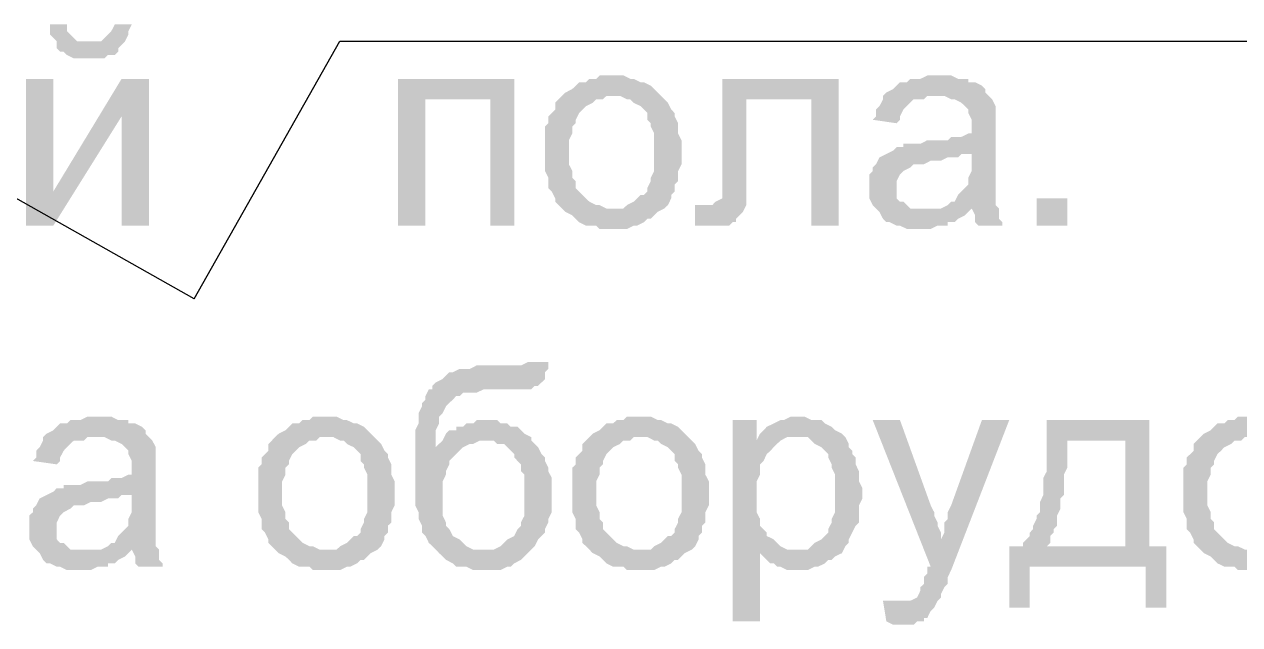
# Model space of a CAD drawing. Header units: millimetres. Extents: x -383313 to -161684, y -117025 to 99224.
# Drawn here: x -342479 to -340972, y -32015 to -31270 of the extents above; entities that cross this region are included whole.
import ezdxf

# ---------------------------------------------------------------- set-up
doc = ezdxf.new("R2010")
doc.units = ezdxf.units.MM
doc.header["$MEASUREMENT"] = 0
doc.layers.add('001__КОНСТРУКТИВ__Стены внутренние', color=7, linetype='Continuous', lineweight=30)
doc.layers.add('PDF_Solid Fills', color=7, linetype='Continuous')

# ---------------------------------------------------------------- blocks, each defined once
blk = doc.blocks.new('A$Cf5759c35')
at = {"layer": 'PDF_Solid Fills'}
for points in [[(16035.7, -13004.8), (16014.5, -13004.8), (16014.5, -13017.5), (16018.8, -13021.7), (16023, -13026), (16061.1, -13026), (16056.9, -13026), (16048.4, -13026), (16044.2, -13021.7), (16039.9, -13017.5), (16035.7, -13013.3)], [(16116.1, -13004.8), (16095, -13004.8), (16090.7, -13013.3), (16086.5, -13017.5), (16082.3, -13021.7), (16082.3, -13021.7), (16078, -13026), (16069.6, -13026), (16061.1, -13026), (16023, -13026), (16023, -13034.4), (16027.2, -13038.7), (16031.5, -13038.7), (16035.7, -13042.9), (16044.2, -13047.1), (16048.4, -13047.1), (16056.9, -13047.1), (16065.3, -13047.1), (16069.6, -13047.1), (16073.8, -13047.1), (16082.3, -13047.1), (16086.5, -13042.9), (16095, -13042.9), (16099.2, -13038.7), (16099.2, -13034.4), (16103.4, -13030.2), (16107.7, -13026), (16111.9, -13017.5), (16111.9, -13013.3)], [(16137.3, -13072.5), (16103.4, -13072.5), (16018.8, -13212.2), (15984.9, -13254.6), (16018.8, -13254.6), (16103.4, -13119.1)], [(16590.3, -13072.5), (16446.3, -13072.5), (16446.3, -13254.6), (16480.2, -13254.6), (16480.2, -13097.9), (16560.6, -13097.9)], [(16713, -13068.3), (16713, -13068.3), (16696.1, -13068.3), (16691.9, -13072.5), (16683.4, -13072.5), (16679.2, -13076.8), (16670.7, -13076.8), (16666.5, -13081), (16662.2, -13085.2), (16653.8, -13089.5), (16653.8, -13089.5), (16649.5, -13093.7), (16713, -13093.7), (16713, -13093.7), (16721.5, -13093.7), (16730, -13097.9), (16734.2, -13097.9), (16738.4, -13102.2), (16746.9, -13106.4), (16751.1, -13110.6), (16755.4, -13114.9), (16755.4, -13123.3), (16759.6, -13127.6), (16759.6, -13131.8), (16763.8, -13140.3), (16763.8, -13148.7), (16763.8, -13153), (16763.8, -13161.4), (16763.8, -13165.7), (16763.8, -13174.1), (16763.8, -13182.6), (16763.8, -13186.8), (16759.6, -13195.3), (16759.6, -13199.5), (16755.4, -13208), (16755.4, -13212.2), (16751.1, -13216.5), (16746.9, -13216.5), (16742.7, -13220.7), (16738.4, -13224.9), (16730, -13229.2), (16725.7, -13233.4), (16717.3, -13233.4), (16713, -13233.4), (16649.5, -13233.4), (16653.8, -13237.6), (16662.2, -13241.9), (16666.5, -13246.1), (16670.7, -13250.3), (16679.2, -13254.6), (16683.4, -13254.6), (16691.9, -13254.6), (16696.1, -13258.8), (16704.6, -13258.8), (16713, -13258.8), (16717.3, -13258.8), (16721.5, -13258.8), (16730, -13258.8), (16738.4, -13254.6), (16742.7, -13254.6), (16751.1, -13250.3), (16755.4, -13246.1), (16759.6, -13246.1), (16763.8, -13241.9), (16768.1, -13237.6), (16776.5, -13233.4), (16780.8, -13229.2), (16785, -13220.7), (16785, -13216.5), (16785, -13216.5), (16789.2, -13212.2), (16789.2, -13203.8), (16793.5, -13199.5), (16793.5, -13191.1), (16793.5, -13186.8), (16797.7, -13178.4), (16797.7, -13169.9), (16797.7, -13161.4), (16797.7, -13157.2), (16797.7, -13148.7), (16793.5, -13140.3), (16793.5, -13131.8), (16793.5, -13127.6), (16789.2, -13119.1), (16789.2, -13114.9), (16785, -13110.6), (16780.8, -13102.2), (16776.5, -13097.9), (16772.3, -13093.7), (16768.1, -13089.5), (16763.8, -13085.2), (16759.6, -13081), (16751.1, -13076.8), (16746.9, -13076.8), (16738.4, -13072.5), (16734.2, -13072.5), (16725.7, -13068.3), (16721.5, -13068.3)], [(16992.4, -13072.5), (16848.5, -13072.5), (16848.5, -13220.7), (16848.5, -13220.7), (16840, -13224.9), (16840, -13224.9), (16835.8, -13229.2), (16827.3, -13229.2), (16814.6, -13229.2), (16814.6, -13254.6), (16818.9, -13254.6), (16827.3, -13254.6), (16831.6, -13254.6), (16840, -13254.6), (16840, -13254.6), (16848.5, -13254.6), (16857, -13254.6), (16861.2, -13250.3), (16865.4, -13250.3), (16865.4, -13246.1), (16869.7, -13241.9), (16873.9, -13237.6), (16878.1, -13229.2), (16878.1, -13224.9), (16878.1, -13220.7), (16878.1, -13216.5), (16878.1, -13208), (16878.1, -13199.5), (16878.1, -13191.1), (16878.1, -13097.9), (16958.6, -13097.9)], [(17119.4, -13068.3), (17119.4, -13068.3), (17102.5, -13068.3), (17094, -13072.5), (17089.8, -13072.5), (17081.3, -13072.5), (17077.1, -13076.8), (17068.6, -13076.8), (17064.4, -13081), (17060.2, -13085.2), (17051.7, -13089.5), (17047.5, -13093.7), (17111, -13093.7), (17115.2, -13093.7), (17123.7, -13093.7), (17132.1, -13097.9), (17136.4, -13097.9), (17144.8, -13102.2), (17149.1, -13106.4), (17149.1, -13106.4), (17153.3, -13110.6), (17153.3, -13114.9), (17157.5, -13123.3), (17157.5, -13131.8), (17157.5, -13131.8), (17157.5, -13140.3), (17153.3, -13140.3), (17144.8, -13144.5), (17140.6, -13144.5), (17132.1, -13144.5), (17127.9, -13148.7), (17119.4, -13148.7), (17111, -13148.7), (17102.5, -13148.7), (17094, -13153), (17085.6, -13153), (17081.3, -13153), (17072.9, -13153), (17072.9, -13157.2), (17064.4, -13157.2), (17060.2, -13161.4), (17157.5, -13165.7), (17157.5, -13174.1), (17157.5, -13178.4), (17157.5, -13186.8), (17153.3, -13195.3), (17153.3, -13199.5), (17153.3, -13203.8), (17149.1, -13208), (17144.8, -13212.2), (17140.6, -13216.5), (17136.4, -13224.9), (17132.1, -13224.9), (17127.9, -13229.2), (17119.4, -13233.4), (17157.5, -13233.4), (17157.5, -13233.4), (17161.8, -13241.9), (17161.8, -13250.3), (17166, -13254.6), (17195.6, -13254.6), (17195.6, -13250.3), (17191.4, -13246.1), (17191.4, -13237.6), (17191.4, -13233.4), (17187.2, -13229.2), (17187.2, -13224.9), (17187.2, -13220.7), (17187.2, -13216.5), (17187.2, -13208), (17187.2, -13199.5), (17187.2, -13191.1), (17187.2, -13178.4), (17187.2, -13136), (17187.2, -13136), (17187.2, -13127.6), (17187.2, -13119.1), (17187.2, -13114.9), (17187.2, -13110.6), (17187.2, -13106.4), (17182.9, -13097.9), (17178.7, -13093.7), (17174.5, -13089.5), (17174.5, -13085.2), (17170.2, -13081), (17161.8, -13076.8), (17153.3, -13076.8), (17153.3, -13072.5), (17144.8, -13072.5), (17140.6, -13072.5), (17132.1, -13068.3), (17123.7, -13068.3)], [(16649.5, -13093.7), (16645.3, -13097.9), (16641.1, -13102.2), (16641.1, -13110.6), (16636.8, -13114.9), (16632.6, -13119.1), (16632.6, -13127.6), (16628.4, -13131.8), (16628.4, -13140.3), (16628.4, -13148.7), (16628.4, -13157.2), (16628.4, -13165.7), (16628.4, -13165.7), (16628.4, -13174.1), (16628.4, -13182.6), (16628.4, -13186.8), (16632.6, -13195.3), (16632.6, -13203.8), (16632.6, -13208), (16636.8, -13212.2), (16641.1, -13220.7), (16641.1, -13224.9), (16645.3, -13229.2), (16649.5, -13233.4), (16713, -13233.4), (16708.8, -13233.4), (16704.6, -13233.4), (16696.1, -13229.2), (16691.9, -13229.2), (16683.4, -13224.9), (16679.2, -13220.7), (16674.9, -13216.5), (16674.9, -13216.5), (16670.7, -13212.2), (16666.5, -13208), (16666.5, -13199.5), (16662.2, -13195.3), (16662.2, -13186.8), (16658, -13178.4), (16658, -13174.1), (16658, -13165.7), (16658, -13161.4), (16658, -13153), (16658, -13148.7), (16662.2, -13140.3), (16662.2, -13131.8), (16666.5, -13127.6), (16666.5, -13123.3), (16670.7, -13114.9), (16674.9, -13110.6), (16674.9, -13110.6), (16679.2, -13106.4), (16687.6, -13102.2), (16691.9, -13097.9), (16700.3, -13097.9), (16704.6, -13093.7), (16713, -13093.7)], [(17047.5, -13093.7), (17047.5, -13097.9), (17043.2, -13106.4), (17039, -13110.6), (17039, -13119.1), (17034.8, -13123.3), (17064.4, -13127.6), (17068.6, -13123.3), (17068.6, -13119.1), (17072.9, -13110.6), (17077.1, -13106.4), (17081.3, -13102.2), (17085.6, -13097.9), (17089.8, -13097.9), (17098.3, -13097.9), (17102.5, -13093.7), (17111, -13093.7)], [(17060.2, -13161.4), (17051.7, -13165.7), (17051.7, -13165.7), (17043.2, -13169.9), (17039, -13178.4), (17034.8, -13182.6), (17034.8, -13186.8), (17030.5, -13191.1), (17030.5, -13199.5), (17030.5, -13208), (17030.5, -13208), (17030.5, -13216.5), (17030.5, -13220.7), (17034.8, -13229.2), (17039, -13233.4), (17043.2, -13237.6), (17047.5, -13246.1), (17047.5, -13246.1), (17051.7, -13250.3), (17055.9, -13250.3), (17064.4, -13254.6), (17068.6, -13254.6), (17077.1, -13258.8), (17085.6, -13258.8), (17094, -13258.8), (17098.3, -13258.8), (17106.7, -13258.8), (17115.2, -13254.6), (17119.4, -13254.6), (17127.9, -13254.6), (17127.9, -13250.3), (17136.4, -13250.3), (17140.6, -13246.1), (17149.1, -13241.9), (17153.3, -13237.6), (17098.3, -13233.4), (17098.3, -13233.4), (17089.8, -13233.4), (17081.3, -13233.4), (17077.1, -13229.2), (17072.9, -13224.9), (17068.6, -13224.9), (17064.4, -13220.7), (17064.4, -13212.2), (17064.4, -13208), (17064.4, -13203.8), (17064.4, -13199.5), (17068.6, -13191.1), (17068.6, -13191.1), (17072.9, -13186.8), (17081.3, -13182.6), (17085.6, -13178.4), (17089.8, -13178.4), (17098.3, -13178.4), (17106.7, -13174.1), (17111, -13174.1), (17119.4, -13174.1), (17127.9, -13169.9), (17132.1, -13169.9), (17140.6, -13169.9), (17144.8, -13165.7), (17153.3, -13165.7), (17157.5, -13165.7)], [(16607.2, -13423.9), (16607.2, -13423.9), (16598.7, -13428.1), (16598.7, -13428.1), (16598.7, -13428.1), (16594.5, -13428.1), (16586, -13428.1), (16577.6, -13428.1), (16564.9, -13428.1), (16556.4, -13428.1), (16547.9, -13428.1), (16543.7, -13428.1), (16535.2, -13432.4), (16526.8, -13432.4), (16522.5, -13432.4), (16514.1, -13436.6), (16509.8, -13436.6), (16505.6, -13440.8), (16501.4, -13445.1), (16492.9, -13449.3), (16488.7, -13453.5), (16488.7, -13457.8), (16484.4, -13457.8), (16480.2, -13466.2), (16480.2, -13470.5), (16476, -13474.7), (16476, -13478.9), (16471.7, -13487.4), (16471.7, -13491.6), (16471.7, -13500.1), (16467.5, -13508.6), (16467.5, -13512.8), (16467.5, -13521.3), (16467.5, -13529.7), (16467.5, -13538.2), (16467.5, -13550.9), (16467.5, -13555.1), (16467.5, -13563.6), (16467.5, -13572.1), (16467.5, -13580.5), (16467.5, -13589), (16467.5, -13597.5), (16467.5, -13601.7), (16471.7, -13610.2), (16471.7, -13614.4), (16471.7, -13618.6), (16476, -13627.1), (16476, -13631.3), (16476, -13635.6), (16480.2, -13639.8), (16484.4, -13648.3), (16488.7, -13652.5), (16492.9, -13656.7), (16497.1, -13661), (16501.4, -13665.2), (16505.6, -13669.4), (16514.1, -13673.7), (16518.3, -13677.9), (16522.5, -13677.9), (16531, -13677.9), (16539.5, -13682.1), (16543.7, -13682.1), (16552.2, -13682.1), (16560.6, -13682.1), (16564.9, -13682.1), (16573.3, -13682.1), (16581.8, -13677.9), (16586, -13677.9), (16590.3, -13673.7), (16598.7, -13669.4), (16598.7, -13669.4), (16603, -13665.2), (16607.2, -13661), (16611.4, -13656.7), (16552.2, -13656.7), (16552.2, -13656.7), (16543.7, -13656.7), (16539.5, -13656.7), (16531, -13652.5), (16526.8, -13648.3), (16522.5, -13644), (16514.1, -13639.8), (16514.1, -13639.8), (16509.8, -13631.3), (16505.6, -13627.1), (16505.6, -13622.9), (16501.4, -13614.4), (16501.4, -13605.9), (16501.4, -13601.7), (16501.4, -13593.2), (16501.4, -13584.8), (16501.4, -13576.3), (16501.4, -13572.1), (16505.6, -13563.6), (16505.6, -13559.4), (16509.8, -13550.9), (16509.8, -13546.7), (16514.1, -13542.4), (16518.3, -13538.2), (16522.5, -13534), (16492.9, -13529.7), (16492.9, -13529.7), (16492.9, -13521.3), (16492.9, -13517), (16492.9, -13508.6), (16497.1, -13500.1), (16497.1, -13495.9), (16497.1, -13491.6), (16501.4, -13487.4), (16505.6, -13478.9), (16509.8, -13474.7), (16514.1, -13470.5), (16518.3, -13466.2), (16522.5, -13466.2), (16526.8, -13462), (16531, -13462), (16539.5, -13462), (16543.7, -13462), (16552.2, -13457.8), (16560.6, -13457.8), (16569.1, -13457.8), (16577.6, -13457.8), (16586, -13457.8), (16594.5, -13457.8), (16598.7, -13457.8), (16607.2, -13457.8), (16611.4, -13457.8), (16615.7, -13453.5), (16619.9, -13453.5), (16624.1, -13449.3), (16628.4, -13445.1), (16628.4, -13436.6), (16632.6, -13432.4), (16632.6, -13423.9)], [(16078, -13491.6), (16078, -13491.6), (16061.1, -13491.6), (16052.6, -13495.9), (16048.4, -13495.9), (16039.9, -13495.9), (16035.7, -13500.1), (16027.2, -13500.1), (16023, -13504.3), (16018.8, -13508.6), (16010.3, -13512.8), (16006.1, -13517), (16069.6, -13517), (16073.8, -13517), (16082.3, -13517), (16090.7, -13521.3), (16095, -13521.3), (16103.4, -13525.5), (16107.7, -13529.7), (16107.7, -13529.7), (16111.9, -13534), (16111.9, -13538.2), (16116.1, -13546.7), (16116.1, -13555.1), (16116.1, -13555.1), (16116.1, -13563.6), (16111.9, -13563.6), (16103.4, -13567.8), (16099.2, -13567.8), (16090.7, -13567.8), (16086.5, -13572.1), (16078, -13572.1), (16069.6, -13572.1), (16061.1, -13572.1), (16052.6, -13576.3), (16044.2, -13576.3), (16039.9, -13576.3), (16031.5, -13576.3), (16031.5, -13580.5), (16023, -13580.5), (16018.8, -13584.8), (16116.1, -13589), (16116.1, -13597.5), (16116.1, -13601.7), (16116.1, -13610.2), (16111.9, -13618.6), (16111.9, -13622.9), (16111.9, -13627.1), (16107.7, -13631.3), (16103.4, -13635.6), (16099.2, -13639.8), (16095, -13648.3), (16090.7, -13648.3), (16086.5, -13652.5), (16078, -13656.7), (16116.1, -13656.7), (16116.1, -13656.7), (16120.4, -13665.2), (16120.4, -13673.7), (16124.6, -13677.9), (16154.2, -13677.9), (16154.2, -13673.7), (16150, -13669.4), (16150, -13661), (16150, -13656.7), (16145.8, -13652.5), (16145.8, -13648.3), (16145.8, -13644), (16145.8, -13639.8), (16145.8, -13631.3), (16145.8, -13622.9), (16145.8, -13614.4), (16145.8, -13601.7), (16145.8, -13559.4), (16145.8, -13559.4), (16145.8, -13550.9), (16145.8, -13542.4), (16145.8, -13538.2), (16145.8, -13534), (16145.8, -13529.7), (16141.5, -13521.3), (16137.3, -13517), (16133.1, -13512.8), (16133.1, -13508.6), (16128.8, -13504.3), (16120.4, -13500.1), (16111.9, -13500.1), (16111.9, -13495.9), (16103.4, -13495.9), (16099.2, -13495.9), (16090.7, -13491.6), (16082.3, -13491.6)], [(16357.4, -13491.6), (16357.4, -13491.6), (16340.5, -13491.6), (16336.3, -13495.9), (16327.8, -13495.9), (16323.6, -13500.1), (16315.1, -13500.1), (16310.9, -13504.3), (16306.6, -13508.6), (16298.2, -13512.8), (16298.2, -13512.8), (16293.9, -13517), (16357.4, -13517), (16357.4, -13517), (16365.9, -13517), (16374.4, -13521.3), (16378.6, -13521.3), (16382.8, -13525.5), (16391.3, -13529.7), (16395.5, -13534), (16399.8, -13538.2), (16399.8, -13546.7), (16404, -13550.9), (16404, -13555.1), (16408.2, -13563.6), (16408.2, -13572.1), (16408.2, -13576.3), (16408.2, -13584.8), (16408.2, -13589), (16408.2, -13597.5), (16408.2, -13605.9), (16408.2, -13610.2), (16404, -13618.6), (16404, -13622.9), (16399.8, -13631.3), (16399.8, -13635.6), (16395.5, -13639.8), (16391.3, -13639.8), (16387.1, -13644), (16382.8, -13648.3), (16374.4, -13652.5), (16370.1, -13656.7), (16361.7, -13656.7), (16357.4, -13656.7), (16293.9, -13656.7), (16298.2, -13661), (16306.6, -13665.2), (16310.9, -13669.4), (16315.1, -13673.7), (16323.6, -13677.9), (16327.8, -13677.9), (16336.3, -13677.9), (16340.5, -13682.1), (16349, -13682.1), (16357.4, -13682.1), (16361.7, -13682.1), (16365.9, -13682.1), (16374.4, -13682.1), (16382.8, -13677.9), (16387.1, -13677.9), (16395.5, -13673.7), (16399.8, -13669.4), (16404, -13669.4), (16408.2, -13665.2), (16412.5, -13661), (16420.9, -13656.7), (16425.2, -13652.5), (16429.4, -13644), (16429.4, -13639.8), (16429.4, -13639.8), (16433.6, -13635.6), (16433.6, -13627.1), (16437.9, -13622.9), (16437.9, -13614.4), (16437.9, -13610.2), (16442.1, -13601.7), (16442.1, -13593.2), (16442.1, -13584.8), (16442.1, -13580.5), (16442.1, -13572.1), (16437.9, -13563.6), (16437.9, -13555.1), (16437.9, -13550.9), (16433.6, -13542.4), (16433.6, -13538.2), (16429.4, -13534), (16425.2, -13525.5), (16420.9, -13521.3), (16416.7, -13517), (16412.5, -13512.8), (16408.2, -13508.6), (16404, -13504.3), (16395.5, -13500.1), (16391.3, -13500.1), (16382.8, -13495.9), (16378.6, -13495.9), (16370.1, -13491.6), (16365.9, -13491.6)], [(16556.4, -13495.9), (16543.7, -13495.9), (16539.5, -13500.1), (16531, -13500.1), (16526.8, -13504.3), (16518.3, -13504.3), (16518.3, -13508.6), (16509.8, -13508.6), (16505.6, -13512.8), (16501.4, -13521.3), (16497.1, -13525.5), (16492.9, -13529.7), (16522.5, -13534), (16526.8, -13529.7), (16535.2, -13525.5), (16539.5, -13525.5), (16547.9, -13521.3), (16552.2, -13521.3), (16611.4, -13521.3), (16611.4, -13517), (16603, -13512.8), (16598.7, -13508.6), (16594.5, -13504.3), (16586, -13504.3), (16581.8, -13500.1), (16573.3, -13500.1), (16569.1, -13495.9), (16560.6, -13495.9)], [(16746.9, -13491.6), (16746.9, -13491.6), (16730, -13491.6), (16725.7, -13495.9), (16717.3, -13495.9), (16713, -13500.1), (16704.6, -13500.1), (16700.3, -13504.3), (16696.1, -13508.6), (16687.6, -13512.8), (16687.6, -13512.8), (16683.4, -13517), (16746.9, -13517), (16746.9, -13517), (16755.4, -13517), (16763.8, -13521.3), (16768.1, -13521.3), (16772.3, -13525.5), (16780.8, -13529.7), (16785, -13534), (16789.2, -13538.2), (16789.2, -13546.7), (16793.5, -13550.9), (16793.5, -13555.1), (16797.7, -13563.6), (16797.7, -13572.1), (16797.7, -13576.3), (16797.7, -13584.8), (16797.7, -13589), (16797.7, -13597.5), (16797.7, -13605.9), (16797.7, -13610.2), (16793.5, -13618.6), (16793.5, -13622.9), (16789.2, -13631.3), (16789.2, -13635.6), (16785, -13639.8), (16780.8, -13639.8), (16776.5, -13644), (16772.3, -13648.3), (16763.8, -13652.5), (16759.6, -13656.7), (16751.1, -13656.7), (16746.9, -13656.7), (16683.4, -13656.7), (16687.6, -13661), (16696.1, -13665.2), (16700.3, -13669.4), (16704.6, -13673.7), (16713, -13677.9), (16717.3, -13677.9), (16725.7, -13677.9), (16730, -13682.1), (16738.4, -13682.1), (16746.9, -13682.1), (16751.1, -13682.1), (16755.4, -13682.1), (16763.8, -13682.1), (16772.3, -13677.9), (16776.5, -13677.9), (16785, -13673.7), (16789.2, -13669.4), (16793.5, -13669.4), (16797.7, -13665.2), (16801.9, -13661), (16810.4, -13656.7), (16814.6, -13652.5), (16818.9, -13644), (16818.9, -13639.8), (16818.9, -13639.8), (16823.1, -13635.6), (16823.1, -13627.1), (16827.3, -13622.9), (16827.3, -13614.4), (16827.3, -13610.2), (16831.6, -13601.7), (16831.6, -13593.2), (16831.6, -13584.8), (16831.6, -13580.5), (16831.6, -13572.1), (16827.3, -13563.6), (16827.3, -13555.1), (16827.3, -13550.9), (16823.1, -13542.4), (16823.1, -13538.2), (16818.9, -13534), (16814.6, -13525.5), (16810.4, -13521.3), (16806.2, -13517), (16801.9, -13512.8), (16797.7, -13508.6), (16793.5, -13504.3), (16785, -13500.1), (16780.8, -13500.1), (16772.3, -13495.9), (16768.1, -13495.9), (16759.6, -13491.6), (16755.4, -13491.6)], [(16890.8, -13495.9), (16861.2, -13495.9), (16861.2, -13745.6), (16895.1, -13745.6), (16895.1, -13661), (16937.4, -13656.7), (16933.2, -13656.7), (16928.9, -13656.7), (16920.5, -13652.5), (16916.2, -13648.3), (16912, -13644), (16903.5, -13639.8), (16903.5, -13635.6), (16899.3, -13631.3), (16895.1, -13627.1), (16895.1, -13618.6), (16890.8, -13610.2), (16890.8, -13605.9), (16890.8, -13597.5), (16890.8, -13589), (16890.8, -13584.8), (16890.8, -13576.3), (16890.8, -13572.1), (16895.1, -13563.6), (16895.1, -13555.1), (16895.1, -13550.9), (16899.3, -13546.7), (16903.5, -13538.2), (16907.8, -13534), (16912, -13529.7), (16916.2, -13525.5), (16920.5, -13521.3), (16890.8, -13521.3)], [(16941.6, -13491.6), (16941.6, -13491.6), (16933.2, -13491.6), (16924.7, -13495.9), (16920.5, -13495.9), (16912, -13500.1), (16912, -13500.1), (16903.5, -13504.3), (16899.3, -13508.6), (16895.1, -13512.8), (16941.6, -13517), (16945.9, -13517), (16954.3, -13517), (16958.6, -13521.3), (16962.8, -13525.5), (16971.3, -13529.7), (16975.5, -13534), (16979.7, -13538.2), (16979.7, -13542.4), (16984, -13550.9), (16984, -13555.1), (16988.2, -13563.6), (16988.2, -13567.8), (16988.2, -13576.3), (16988.2, -13584.8), (16988.2, -13589), (16988.2, -13597.5), (16988.2, -13605.9), (16988.2, -13610.2), (16984, -13618.6), (16984, -13622.9), (16979.7, -13631.3), (16979.7, -13635.6), (16975.5, -13639.8), (16971.3, -13644), (16962.8, -13648.3), (16958.6, -13652.5), (16954.3, -13656.7), (16945.9, -13656.7), (16937.4, -13656.7), (16895.1, -13661), (16895.1, -13661), (16903.5, -13669.4), (16907.8, -13673.7), (16912, -13673.7), (16916.2, -13677.9), (16920.5, -13677.9), (16928.9, -13682.1), (16933.2, -13682.1), (16941.6, -13682.1), (16941.6, -13682.1), (16950.1, -13682.1), (16954.3, -13682.1), (16962.8, -13677.9), (16967, -13677.9), (16975.5, -13673.7), (16979.7, -13669.4), (16984, -13669.4), (16988.2, -13665.2), (16996.7, -13661), (17000.9, -13652.5), (17005.1, -13648.3), (17005.1, -13644), (17009.4, -13635.6), (17009.4, -13635.6), (17013.6, -13627.1), (17017.8, -13622.9), (17017.8, -13614.4), (17017.8, -13605.9), (17017.8, -13601.7), (17022.1, -13593.2), (17022.1, -13584.8), (17022.1, -13584.8), (17022.1, -13580.5), (17017.8, -13572.1), (17017.8, -13563.6), (17017.8, -13559.4), (17013.6, -13550.9), (17013.6, -13542.4), (17009.4, -13538.2), (17009.4, -13534), (17005.1, -13529.7), (17005.1, -13525.5), (17000.9, -13517), (16996.7, -13512.8), (16988.2, -13508.6), (16984, -13504.3), (16984, -13504.3), (16975.5, -13500.1), (16971.3, -13495.9), (16962.8, -13495.9), (16958.6, -13495.9), (16950.1, -13491.6)], [(17068.6, -13495.9), (17034.8, -13495.9), (17106.7, -13677.9), (17119.4, -13644), (17119.4, -13639.8), (17119.4, -13635.6), (17115.2, -13627.1), (17115.2, -13622.9), (17111, -13614.4), (17111, -13610.2), (17106.7, -13601.7)], [(17204.1, -13495.9), (17170.2, -13495.9), (17132.1, -13601.7), (17132.1, -13601.7), (17127.9, -13610.2), (17127.9, -13618.6), (17123.7, -13622.9), (17123.7, -13631.3), (17123.7, -13635.6), (17119.4, -13644), (17106.7, -13677.9), (17102.5, -13677.9), (17102.5, -13686.4), (17098.3, -13690.6), (17098.3, -13699.1), (17094, -13703.3), (17094, -13707.5), (17094, -13707.5), (17089.8, -13716), (17081.3, -13720.2), (17081.3, -13720.2), (17072.9, -13720.2), (17064.4, -13720.2), (17115.2, -13720.2), (17115.2, -13720.2), (17119.4, -13716), (17119.4, -13711.8), (17123.7, -13703.3), (17127.9, -13699.1), (17127.9, -13690.6), (17132.1, -13682.1)], [(17377.7, -13495.9), (17250.7, -13495.9), (17250.7, -13521.3), (17348, -13521.3), (17348, -13652.5), (17250.7, -13652.5), (17221, -13652.5), (17204.1, -13652.5), (17204.1, -13728.7), (17229.5, -13728.7), (17229.5, -13677.9), (17373.4, -13677.9), (17398.8, -13652.5), (17377.7, -13652.5)], [(17504.7, -13491.6), (17504.7, -13491.6), (17487.7, -13491.6), (17483.5, -13495.9), (17475, -13495.9), (17470.8, -13500.1), (17462.3, -13500.1), (17458.1, -13504.3), (17453.9, -13508.6), (17445.4, -13512.8), (17445.4, -13512.8), (17441.2, -13517), (17504.7, -13517), (17504.7, -13517), (17513.1, -13517), (17521.6, -13521.3), (17525.8, -13521.3), (17530.1, -13525.5), (17538.5, -13529.7), (17542.8, -13534), (17547, -13538.2), (17547, -13546.7), (17551.2, -13550.9), (17551.2, -13555.1), (17555.5, -13563.6), (17555.5, -13572.1), (17555.5, -13576.3), (17555.5, -13584.8), (17555.5, -13589), (17555.5, -13597.5), (17555.5, -13605.9), (17555.5, -13610.2), (17551.2, -13618.6), (17551.2, -13622.9), (17547, -13631.3), (17547, -13635.6), (17542.8, -13639.8), (17538.5, -13639.8), (17534.3, -13644), (17530.1, -13648.3), (17521.6, -13652.5), (17517.4, -13656.7), (17508.9, -13656.7), (17504.7, -13656.7), (17441.2, -13656.7), (17445.4, -13661), (17453.9, -13665.2), (17458.1, -13669.4), (17462.3, -13673.7), (17470.8, -13677.9), (17475, -13677.9), (17483.5, -13677.9), (17487.7, -13682.1), (17496.2, -13682.1), (17504.7, -13682.1), (17508.9, -13682.1), (17513.1, -13682.1), (17521.6, -13682.1), (17530.1, -13677.9), (17534.3, -13677.9), (17542.8, -13673.7), (17547, -13669.4), (17551.2, -13669.4), (17555.5, -13665.2), (17559.7, -13661), (17568.2, -13656.7), (17572.4, -13652.5), (17576.6, -13644), (17576.6, -13639.8), (17576.6, -13639.8), (17580.9, -13635.6), (17580.9, -13627.1), (17585.1, -13622.9), (17585.1, -13614.4), (17585.1, -13610.2), (17589.3, -13601.7), (17589.3, -13593.2), (17589.3, -13584.8), (17589.3, -13580.5), (17589.3, -13572.1), (17585.1, -13563.6), (17585.1, -13555.1), (17585.1, -13550.9), (17580.9, -13542.4), (17580.9, -13538.2), (17576.6, -13534), (17572.4, -13525.5), (17568.2, -13521.3), (17563.9, -13517), (17559.7, -13512.8), (17555.5, -13508.6), (17551.2, -13504.3), (17542.8, -13500.1), (17538.5, -13500.1), (17530.1, -13495.9), (17525.8, -13495.9), (17517.4, -13491.6), (17513.1, -13491.6)], [(16006.1, -13517), (16006.1, -13521.3), (16001.8, -13529.7), (15997.6, -13534), (15997.6, -13542.4), (15993.4, -13546.7), (16023, -13550.9), (16027.2, -13546.7), (16027.2, -13542.4), (16031.5, -13534), (16035.7, -13529.7), (16039.9, -13525.5), (16044.2, -13521.3), (16048.4, -13521.3), (16056.9, -13521.3), (16061.1, -13517), (16069.6, -13517)], [(16293.9, -13517), (16289.7, -13521.3), (16285.5, -13525.5), (16285.5, -13534), (16281.2, -13538.2), (16277, -13542.4), (16277, -13550.9), (16272.8, -13555.1), (16272.8, -13563.6), (16272.8, -13572.1), (16272.8, -13580.5), (16272.8, -13589), (16272.8, -13589), (16272.8, -13597.5), (16272.8, -13605.9), (16272.8, -13610.2), (16277, -13618.6), (16277, -13627.1), (16277, -13631.3), (16281.2, -13635.6), (16285.5, -13644), (16285.5, -13648.3), (16289.7, -13652.5), (16293.9, -13656.7), (16357.4, -13656.7), (16353.2, -13656.7), (16349, -13656.7), (16340.5, -13652.5), (16336.3, -13652.5), (16327.8, -13648.3), (16323.6, -13644), (16319.3, -13639.8), (16319.3, -13639.8), (16315.1, -13635.6), (16310.9, -13631.3), (16310.9, -13622.9), (16306.6, -13618.6), (16306.6, -13610.2), (16302.4, -13601.7), (16302.4, -13597.5), (16302.4, -13589), (16302.4, -13584.8), (16302.4, -13576.3), (16302.4, -13572.1), (16306.6, -13563.6), (16306.6, -13555.1), (16310.9, -13550.9), (16310.9, -13546.7), (16315.1, -13538.2), (16319.3, -13534), (16319.3, -13534), (16323.6, -13529.7), (16332, -13525.5), (16336.3, -13521.3), (16344.7, -13521.3), (16349, -13517), (16357.4, -13517)], [(16683.4, -13517), (16679.2, -13521.3), (16674.9, -13525.5), (16674.9, -13534), (16670.7, -13538.2), (16666.5, -13542.4), (16666.5, -13550.9), (16662.2, -13555.1), (16662.2, -13563.6), (16662.2, -13572.1), (16662.2, -13580.5), (16662.2, -13589), (16662.2, -13589), (16662.2, -13597.5), (16662.2, -13605.9), (16662.2, -13610.2), (16666.5, -13618.6), (16666.5, -13627.1), (16666.5, -13631.3), (16670.7, -13635.6), (16674.9, -13644), (16674.9, -13648.3), (16679.2, -13652.5), (16683.4, -13656.7), (16746.9, -13656.7), (16742.7, -13656.7), (16738.4, -13656.7), (16730, -13652.5), (16725.7, -13652.5), (16717.3, -13648.3), (16713, -13644), (16708.8, -13639.8), (16708.8, -13639.8), (16704.6, -13635.6), (16700.3, -13631.3), (16700.3, -13622.9), (16696.1, -13618.6), (16696.1, -13610.2), (16691.9, -13601.7), (16691.9, -13597.5), (16691.9, -13589), (16691.9, -13584.8), (16691.9, -13576.3), (16691.9, -13572.1), (16696.1, -13563.6), (16696.1, -13555.1), (16700.3, -13550.9), (16700.3, -13546.7), (16704.6, -13538.2), (16708.8, -13534), (16708.8, -13534), (16713, -13529.7), (16721.5, -13525.5), (16725.7, -13521.3), (16734.2, -13521.3), (16738.4, -13517), (16746.9, -13517)], [(16895.1, -13512.8), (16890.8, -13521.3), (16920.5, -13521.3), (16928.9, -13517), (16933.2, -13517), (16941.6, -13517)], [(17441.2, -13517), (17436.9, -13521.3), (17432.7, -13525.5), (17432.7, -13534), (17428.5, -13538.2), (17424.2, -13542.4), (17424.2, -13550.9), (17420, -13555.1), (17420, -13563.6), (17420, -13572.1), (17420, -13580.5), (17420, -13589), (17420, -13589), (17420, -13597.5), (17420, -13605.9), (17420, -13610.2), (17424.2, -13618.6), (17424.2, -13627.1), (17424.2, -13631.3), (17428.5, -13635.6), (17432.7, -13644), (17432.7, -13648.3), (17436.9, -13652.5), (17441.2, -13656.7), (17504.7, -13656.7), (17500.4, -13656.7), (17496.2, -13656.7), (17487.7, -13652.5), (17483.5, -13652.5), (17475, -13648.3), (17470.8, -13644), (17466.6, -13639.8), (17466.6, -13639.8), (17462.3, -13635.6), (17458.1, -13631.3), (17458.1, -13622.9), (17453.9, -13618.6), (17453.9, -13610.2), (17449.6, -13601.7), (17449.6, -13597.5), (17449.6, -13589), (17449.6, -13584.8), (17449.6, -13576.3), (17449.6, -13572.1), (17453.9, -13563.6), (17453.9, -13555.1), (17458.1, -13550.9), (17458.1, -13546.7), (17462.3, -13538.2), (17466.6, -13534), (17466.6, -13534), (17470.8, -13529.7), (17479.3, -13525.5), (17483.5, -13521.3), (17492, -13521.3), (17496.2, -13517), (17504.7, -13517)], [(16611.4, -13521.3), (16552.2, -13521.3), (16564.9, -13521.3), (16569.1, -13525.5), (16577.6, -13525.5), (16581.8, -13529.7), (16586, -13534), (16590.3, -13538.2), (16590.3, -13542.4), (16594.5, -13546.7), (16598.7, -13550.9), (16598.7, -13559.4), (16603, -13563.6), (16603, -13572.1), (16603, -13580.5), (16603, -13584.8), (16603, -13593.2), (16603, -13601.7), (16603, -13610.2), (16603, -13614.4), (16598.7, -13622.9), (16598.7, -13627.1), (16594.5, -13631.3), (16590.3, -13639.8), (16590.3, -13639.8), (16581.8, -13644), (16577.6, -13648.3), (16573.3, -13652.5), (16564.9, -13656.7), (16560.6, -13656.7), (16552.2, -13656.7), (16611.4, -13656.7), (16615.7, -13652.5), (16619.9, -13644), (16624.1, -13639.8), (16628.4, -13635.6), (16628.4, -13631.3), (16632.6, -13622.9), (16632.6, -13618.6), (16636.8, -13610.2), (16636.8, -13601.7), (16636.8, -13597.5), (16636.8, -13589), (16636.8, -13584.8), (16636.8, -13576.3), (16636.8, -13567.8), (16632.6, -13559.4), (16632.6, -13555.1), (16628.4, -13546.7), (16628.4, -13542.4), (16624.1, -13538.2), (16619.9, -13529.7), (16615.7, -13525.5)], [(17250.7, -13521.3), (17250.7, -13559.4), (17246.4, -13567.8), (17246.4, -13589), (17242.2, -13597.5), (17242.2, -13601.7), (17242.2, -13610.2), (17238, -13614.4), (17238, -13618.6), (17233.7, -13627.1), (17233.7, -13631.3), (17229.5, -13635.6), (17229.5, -13639.8), (17225.3, -13644), (17221, -13648.3), (17221, -13652.5), (17250.7, -13652.5), (17250.7, -13652.5), (17254.9, -13648.3), (17254.9, -13639.8), (17259.1, -13635.6), (17259.1, -13631.3), (17263.4, -13627.1), (17263.4, -13618.6), (17263.4, -13614.4), (17267.6, -13605.9), (17267.6, -13601.7), (17267.6, -13593.2), (17271.8, -13589), (17271.8, -13580.5), (17271.8, -13572.1), (17271.8, -13563.6), (17276.1, -13555.1), (17276.1, -13546.7), (17276.1, -13538.2), (17276.1, -13529.7), (17276.1, -13521.3), (17348, -13521.3)], [(16018.8, -13584.8), (16010.3, -13589), (16010.3, -13589), (16001.8, -13593.2), (15997.6, -13601.7), (15993.4, -13605.9), (15993.4, -13610.2), (15989.1, -13614.4), (15989.1, -13622.9), (15989.1, -13631.3), (15989.1, -13631.3), (15989.1, -13639.8), (15989.1, -13644), (15993.4, -13652.5), (15997.6, -13656.7), (16001.8, -13661), (16006.1, -13669.4), (16006.1, -13669.4), (16010.3, -13673.7), (16014.5, -13673.7), (16023, -13677.9), (16027.2, -13677.9), (16035.7, -13682.1), (16044.2, -13682.1), (16052.6, -13682.1), (16056.9, -13682.1), (16065.3, -13682.1), (16073.8, -13677.9), (16078, -13677.9), (16086.5, -13677.9), (16086.5, -13673.7), (16095, -13673.7), (16099.2, -13669.4), (16107.7, -13665.2), (16111.9, -13661), (16056.9, -13656.7), (16056.9, -13656.7), (16048.4, -13656.7), (16039.9, -13656.7), (16035.7, -13652.5), (16031.5, -13648.3), (16027.2, -13648.3), (16023, -13644), (16023, -13635.6), (16023, -13631.3), (16023, -13627.1), (16023, -13622.9), (16027.2, -13614.4), (16027.2, -13614.4), (16031.5, -13610.2), (16039.9, -13605.9), (16044.2, -13601.7), (16048.4, -13601.7), (16056.9, -13601.7), (16065.3, -13597.5), (16069.6, -13597.5), (16078, -13597.5), (16086.5, -13593.2), (16090.7, -13593.2), (16099.2, -13593.2), (16103.4, -13589), (16111.9, -13589), (16116.1, -13589)], [(17047.5, -13720.2), (17051.7, -13745.6), (17060.2, -13749.9), (17085.6, -13749.9), (17089.8, -13745.6), (17098.3, -13745.6), (17098.3, -13741.4), (17102.5, -13741.4), (17106.7, -13732.9), (17111, -13728.7), (17115.2, -13720.2), (17064.4, -13720.2), (17064.4, -13720.2), (17055.9, -13720.2)]]:
    blk.add_hatch(color=8, dxfattribs=at).paths.add_polyline_path(points)
at = {"layer": 'PDF_Solid Fills', "color": 8, "lineweight": 13}
for points in [[(16018.8, -13072.5), (15984.9, -13072.5), (16018.8, -13212.2), (15984.9, -13254.6)], [(16137.3, -13072.5), (16103.4, -13119.1), (16137.3, -13254.6), (16103.4, -13254.6)], [(16590.3, -13072.5), (16560.6, -13097.9), (16590.3, -13254.6), (16560.6, -13254.6)], [(16992.4, -13072.5), (16958.6, -13097.9), (16992.4, -13254.6), (16958.6, -13254.6)], [(17238, -13254.6), (17238, -13220.7), (17276.1, -13254.6), (17276.1, -13220.7)], [(17119.4, -13233.4), (17098.3, -13233.4), (17157.5, -13233.4), (17153.3, -13237.6)], [(17398.8, -13652.5), (17373.4, -13677.9), (17398.8, -13728.7), (17373.4, -13728.7)], [(16078, -13656.7), (16056.9, -13656.7), (16116.1, -13656.7), (16111.9, -13661)]]:
    blk.add_solid(points, dxfattribs=at)

msp = doc.modelspace()

# ---------------------------------------------------------------- linework, layer by layer
at = {"lineweight": 30, "ltscale": 100}
msp.add_line((-342268.52583, -31610.37566), (-342599.40088, -31423.50216), dxfattribs=at)
at = {"layer": '001__КОНСТРУКТИВ__Стены внутренние', "color": 7, "linetype": 'Continuous', "flags": 128}
for points in [[(-342268.52583, -31610.37566), (-342088.03976, -31290.81008)], [(-342088.03976, -31290.81008), (-340892.08382, -31290.81008)]]:
    msp.add_lwpolyline(points, dxfattribs=at)

# ---------------------------------------------------------------- block references
at = {"ltscale": 100}
msp.add_blockref('A$Cf5759c35', (-358461.97282, -18264.93104), dxfattribs=at)

doc.saveas('drawing.dxf')
